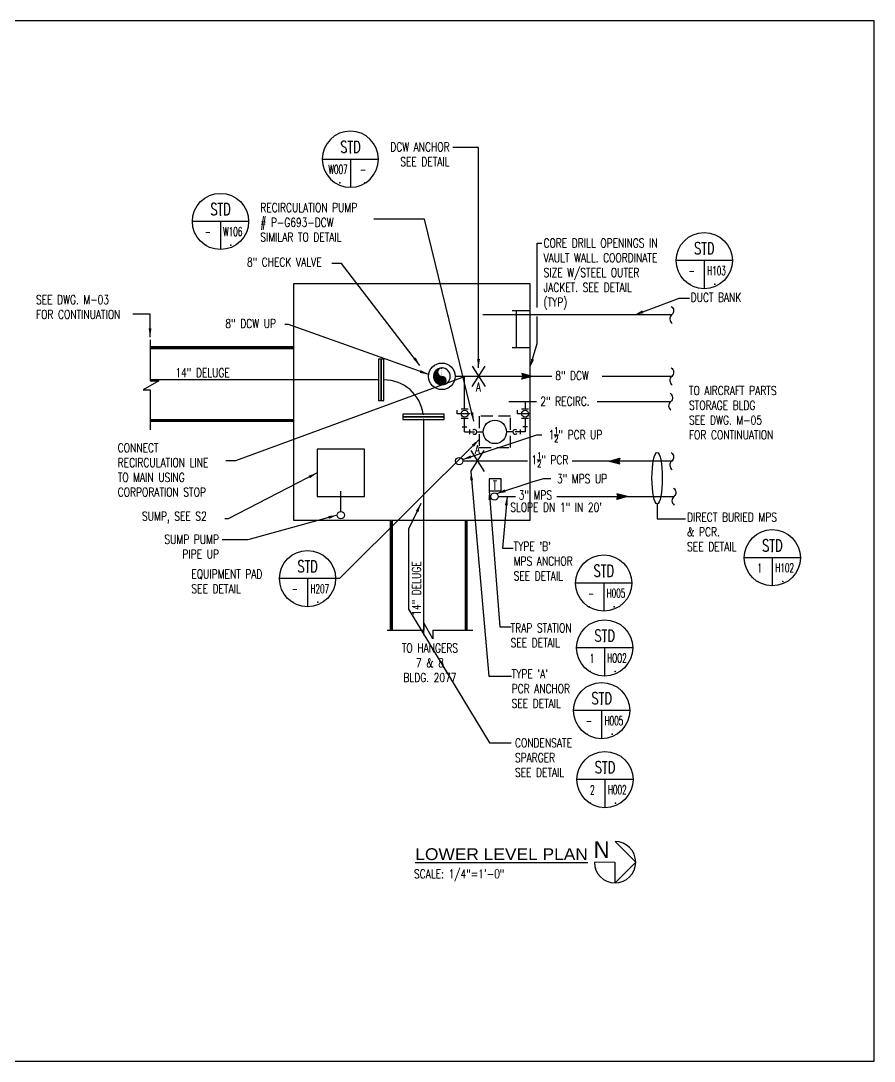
# Model space of a CAD drawing. Header units: inches. Extents: x 414 to 3373, y -413 to 990.
# Drawn here: x 2940 to 3373, y -413 to 115 of the extents above; entities that cross this region are included whole.
import ezdxf
from ezdxf.enums import TextEntityAlignment as Align

# ---------------------------------------------------------------- set-up
doc = ezdxf.new("R2010")
doc.units = ezdxf.units.IN
doc.header["$LTSCALE"] = 48
doc.header["$MEASUREMENT"] = 0
doc.linetypes.add('DASHED4', pattern=[0.1875, 0.125, -0.0625])
doc.layers.get('Defpoints').update_dxf_attribs({"color": 251})
for name, color, linetype in [('DUCT BANK', 153, 'Continuous'), ('EXST-BLDG', 253, 'Continuous'), ('EXST-PIPE', 253, 'Continuous'), ('EXST-TEXT', 253, 'Continuous'), ('EXST-UTLD', 251, 'Continuous'), ('HATCH', 253, 'Continuous'), ('MU-CONTINUATION NOTE', 51, 'Continuous'), ('MU-DCW-PIPE', 170, 'Continuous'), ('MU-DCW-PIPE-LIGHT', 172, 'Continuous'), ('MU-DCW-PIPE-LIGHT-TEXT', 173, 'Continuous'), ('MU-DELGE-PIPE', 150, 'Continuous'), ('MU-DELGE-PIPE-LIGHT TEXT', 153, 'Continuous'), ('MU-DELGE-VALV', 141, 'Continuous'), ('MU-NEW-PIPE', 200, 'Continuous'), ('MU-NEW-TEXT', 151, 'Continuous'), ('MU-PCR-PIPE', 120, 'Continuous'), ('MU-PCR-PIPE-LIGHT-TEXT', 123, 'Continuous'), ('MU-PCR-TEXT', 141, 'Continuous'), ('MU-PCR-VALV', 131, 'Continuous'), ('MU-STEM-PIPE', 230, 'Continuous'), ('MU-STEM-PIPE-LIGHT-TEXT', 233, 'Continuous'), ('MU-STEM-TEXT', 241, 'Continuous'), ('MU-STEM-VALV', 231, 'Continuous'), ('MU-TEXT-LDER', 254, 'Continuous'), ('new-vault', 10, 'Continuous'), ('TITLES', 111, 'Continuous')]:
    doc.layers.add(name, color=color, linetype=linetype)
doc.styles.add('AU145S00', font='19', dxfattribs={"height": 12})
doc.styles.add('RomanS', font='romans.shx', dxfattribs={"width": 0.75})
doc.dimstyles.get("Standard").update_dxf_attribs({"dimtxt": 0.09375, "dimasz": 0.09375, "dimexe": 0.0625, "dimexo": 0.0625, "dimgap": 0.03125, "dimtad": 1, "dimdec": 8, "dimzin": 0, "dimdsep": 46, "dimlunit": 4, "dimtxsty": 'RomanS', "dimcen": 0.09, "dimclrd": 254, "dimclre": 254, "dimclrt": 256, "dimadec": 0, "dimazin": 0, "dimtfac": 1, "dimtdec": 8, "dimtofl": 0, "dimtmove": 0, "dimatfit": 3, "dimfxl": 1, "dimtolj": 1, "dimtzin": 0, "dimlwd": -1, "dimlwe": -1, "dimarcsym": 0})

# ---------------------------------------------------------------- blocks, each defined once
blk = doc.blocks.new('DTLBUBB')
at = {"linetype": 'Continuous'}
for p, q in [((0.297, 0), (-0.297, 0)), ((0, 0), (0, -0.297))]:
    blk.add_line(p, q, dxfattribs=at)
blk.add_circle((0, 0), 0.297, dxfattribs=at)
at = {"color": 250}
for p in [(0, 0.067), (-0.154, -0.25), (0.11, -0.25)]:
    blk.add_point(p, dxfattribs=at)
at = {"style": 'RomanS'}
for tag, height, width, p in [('DTL#', 0.125, 0.7, (0, 0.067)), ('WHERE_CUT', 0.0938, 0.6, (-0.103, -0.169)), ('WHERE_DRAWN', 0.0938, 0.6, (0.117, -0.169))]:
    blk.add_attdef(tag, text='', height=height, dxfattribs=dict(at, width=width)).set_placement(p, align=Align.CENTER)
blk = doc.blocks.new('14blndflg')
blk.add_lwpolyline([(1.375, 10.5), (0, 10.5), (0, -10.5), (1.375, -10.5)], close=True)
at = {"color": 252}
for p in [(0, 0), (1.375, 0)]:
    blk.add_point(p, dxfattribs=at)
blk = doc.blocks.new('FLOWAR')
for p, q in [((0, 0), (5.41, 1.44, 35.76)), ((0, 0), (5.41, -1.44, 35.76)), ((5.41, 1.44, 35.76), (4.88, -0.03, 35.76)), ((5.41, -1.44, 35.76), (4.88, 0.03, 35.76))]:
    blk.add_line(p, q)
for points in [[(0, 0), (5.41, 1.44), (4.89, 0), (5.41, 1.44)], [(0, 0), (5.41, -1.44), (4.89, 0), (5.41, -1.44)]]:
    blk.add_solid(points)

msp = doc.modelspace()

# ---------------------------------------------------------------- hatches: boundary and pattern name
at = {"layer": 'HATCH'}
h = msp.add_hatch(dxfattribs=at)
h.set_pattern_fill('ANSI31', color=256, scale=2, style=0)
h.set_pattern_definition([(45, (39.1547, -3.75), (-0.176776695, 0.176776695), [])])
edge = h.paths.add_edge_path()
edge.add_arc((3153.39476703, -65.12770195), 4.2843884, 89.8296924653, 270.0007044059)
edge.add_arc((3153.39476703, -62.98550776), 2.1421942, 90, 270)
edge.add_arc((3153.39476703, -67.26989615), 2.1421942, 270, 450)

# ---------------------------------------------------------------- linework, layer by layer
at = {"layer": 'Defpoints'}
msp.add_lwpolyline([(2556.73826361, 115.30974917), (2556.73826361, -412.69025083), (3372.73826361, -412.69025083), (3372.73826361, 115.30974917)], close=True, dxfattribs=at)
at = {"layer": 'DUCT BANK'}
msp.add_line((3270.03055792, -33.94117565), (3174.14476703, -33.94117565), dxfattribs=at)
msp.add_lwpolyline([(3255.33227805, -32.36534981), (3262.60318718, -29.64707938), (3273.83074102, -25.41643104), (3278.99111345, -25.41643104)], dxfattribs=at)
msp.add_lwpolyline([(3269.81855347, -29.63388992, -0.5), (3270.03055792, -33.94117565, 0.5), (3270.24256236, -38.24846138)], format="xyb", dxfattribs=at)
msp.add_solid([(3255.59491569, -33.06786064), (3251.11721305, -33.94117565), (3255.06964041, -31.66283897)], dxfattribs=at)
at = {"layer": 'EXST-BLDG'}
msp.add_lwpolyline([(3005.47157138, -46.52525761), (3005.47157138, -67.36275367), (3009.86516066, -67.36275367), (3001.79619379, -71.90399672), (3005.47157138, -71.90399672), (3005.47157138, -92.20701912)], dxfattribs=at)
at = {"layer": 'EXST-PIPE'}
for p, q in [((3121.26976703, -66.92770195), (3005.49031568, -66.92770195)), ((3144.14476703, -87.05270195), (3144.14476703, -196.53299769))]:
    msp.add_line(p, q, dxfattribs=at)
msp.add_arc((3124.01976703, -87.05270195), 20.125, 7.8538087212, 90, dxfattribs=at)
at = {"layer": 'EXST-UTLD'}
for p, q in [((3078.14476703, -50.12770195), (3005.49031568, -50.12770195)), ((3078.14476703, -50.32770195), (3005.49031568, -50.32770195)), ((3078.14476703, -50.52770195), (3005.49031568, -50.52770195)), ((3078.14476703, -50.72770195), (3005.49031568, -50.72770195)), ((3078.14476703, -50.92770195), (3005.49031568, -50.92770195)), ((3078.14476703, -51.12770195), (3005.49031568, -51.12770195)), ((3078.14476703, -66.92770195), (3005.49031568, -66.92770195)), ((3078.14476703, -87.12770195), (3005.49031568, -87.12770195)), ((3078.14476703, -87.32770195), (3005.49031568, -87.32770195)), ((3078.14476703, -87.52770195), (3005.49031568, -87.52770195)), ((3078.14476703, -87.72770195), (3005.49031568, -87.72770195)), ((3078.14476703, -87.92770195), (3005.49031568, -87.92770195)), ((3078.14476703, -88.12770195), (3005.49031568, -88.12770195)), ((3127.14476703, -138.12770195), (3127.14476703, -193.93059526)), ((3127.34476703, -138.12770195), (3127.34476703, -193.93059526)), ((3127.54476703, -138.12770195), (3127.54476703, -193.93059526)), ((3127.74476703, -138.12770195), (3127.74476703, -193.93059526)), ((3127.94476703, -138.12770195), (3127.94476703, -193.93059526)), ((3128.14476703, -138.12770195), (3128.14476703, -193.93059526)), ((3165.14476703, -138.12770195), (3165.14476703, -193.93059526)), ((3165.34476703, -138.12770195), (3165.34476703, -193.93059526)), ((3165.54476703, -138.12770195), (3165.54476703, -193.93059526)), ((3165.74476703, -138.12770195), (3165.74476703, -193.93059526)), ((3165.94476703, -138.12770195), (3165.94476703, -193.93059526)), ((3166.14476703, -138.12770195), (3166.14476703, -193.93059526))]:
    msp.add_line(p, q, dxfattribs=at)
msp.add_lwpolyline([(3090.14476703, -126.12770195), (3114.14476703, -126.12770195), (3114.14476703, -102.12770195), (3090.14476703, -102.12770195)], close=True, dxfattribs=at)
for points in [[(3125.66034829, -193.93059526), (3144.19425709, -193.93059526)], [(3148.73550014, -193.93059526), (3148.73550014, -198.32418453), (3144.19425709, -190.25521766), (3144.19425709, -193.93059526)], [(3148.73550014, -193.93059526), (3169.16953215, -193.93059526)]]:
    msp.add_lwpolyline(points, dxfattribs=at)
at = {"layer": 'MU-DCW-PIPE'}
for p, q in [((3164.93761136, -81.71201721), (3164.93761136, -65.12770195)), ((3201.34021096, -77.99588287), (3187.29862921, -77.99588287)), ((3195.63272988, -77.99588287), (3195.63272988, -81.71201721)), ((3269.4367319, -77.99588287), (3232.16025813, -77.99588287)), ((3164.93761136, -93.329318), (3164.93761136, -86.47938902)), ((3195.63272988, -86.47938902), (3195.63272988, -93.329318)), ((3163.75011136, -90.829318), (3166.12511136, -90.829318)), ((3164.93761136, -93.329318), (3169.93761136, -93.329318)), ((3164.93761136, -93.329318), (3169.93761136, -93.329318)), ((3167.43761136, -92.141818), (3167.43761136, -94.516818)), ((3171.12511136, -93.329318), (3174.36183077, -93.329318)), ((3189.44522988, -93.329318), (3186.20851047, -93.329318)), ((3195.63272988, -93.329318), (3190.63272988, -93.329318)), ((3193.13272988, -92.141818), (3193.13272988, -94.516818)), ((3196.82022988, -90.829318), (3194.44522988, -90.829318))]:
    msp.add_line(p, q, dxfattribs=at)
msp.add_lwpolyline([(3269.22472746, -73.68859714, -0.5), (3269.4367319, -77.99588287, 0.5), (3269.64873635, -82.3031686)], format="xyb", dxfattribs=at)
msp.add_circle((3180.28517062, -93.329318), 5.92333985, dxfattribs=at)
for centre, start, end in [((3169.93761136, -93.329318), 222.4587454271, 137.5412545729), ((3190.63272988, -93.329318), 48.0699967173, 311.9300032827)]:
    msp.add_arc(centre, 1.1875, start, end, dxfattribs=at)
at = {"layer": 'MU-DCW-PIPE-LIGHT', "linetype": 'DASHED4'}
msp.add_lwpolyline([(3172.36183077, -101.25265785), (3188.20851047, -101.25265785), (3188.20851047, -85.40597814), (3172.36183077, -85.40597814)], close=True, dxfattribs=at)
at = {"layer": 'MU-DELGE-PIPE'}
for p, q in [((3209.2321352, -65.12770195), (3160.14476703, -65.12770195)), ((3270.03055792, -65.12770195), (3234.65244255, -65.12770195))]:
    msp.add_line(p, q, dxfattribs=at)
msp.add_lwpolyline([(3269.81855347, -60.82041622, -0.5), (3270.03055792, -65.12770195, 0.5), (3270.24256236, -69.43498769)], format="xyb", dxfattribs=at)
msp.add_circle((3153.39476703, -65.12770195), 6.75, dxfattribs=at)
for start, end in [(89.8296924653, 270.0007044059), (270.0022704833, 88.6536517931)]:
    msp.add_arc((3153.39476703, -65.12770195), 4.2843884, start, end, dxfattribs=at)
at = {"layer": 'MU-DELGE-VALV'}
for p, q in [((3161.09106972, -84.09570311), (3161.09106972, -82.31110971)), ((3167.5376795, -84.09570311), (3161.09106972, -84.09570311)), ((3166.69044842, -81.71201721), (3163.1847743, -81.71201721)), ((3191.78618823, -84.09570311), (3191.78618823, -82.31110971)), ((3198.23279801, -84.09570311), (3191.78618823, -84.09570311)), ((3197.38556694, -81.71201721), (3193.87989282, -81.71201721)), ((3166.69044842, -86.47938902), (3163.1847743, -86.47938902)), ((3197.38556694, -86.47938902), (3193.87989282, -86.47938902))]:
    msp.add_line(p, q, dxfattribs=at)
for points in [[(3168.8227427, -59.96451791), (3175.39268997, -70.290886)], [(3168.8227427, -70.290886), (3175.39268997, -59.96451791)]]:
    msp.add_lwpolyline(points, dxfattribs=at)
for centre in [(3164.93761136, -84.09570311), (3195.63272988, -84.09570311)]:
    msp.add_circle(centre, 1.75283706, dxfattribs=at)
at = {"layer": 'MU-NEW-PIPE'}
msp.add_line((3102.14476703, -133.67666326), (3102.14476703, -123.39576289), dxfattribs=at)
msp.add_circle((3102.14476703, -135.55166326), 1.875, dxfattribs=at)
at = {"layer": 'MU-NEW-TEXT'}
for centre, start, end in [((3153.39476703, -62.98550776), 90, 270), ((3153.39476703, -67.26989615), 270, 90)]:
    msp.add_arc(centre, 2.1421942, start, end, dxfattribs=at)
at = {"layer": 'MU-PCR-PIPE'}
msp.add_line((3270.03055792, -108.12770195), (3164.01976703, -108.12770195), dxfattribs=at)
msp.add_lwpolyline([(3269.81855347, -103.82041622, -0.5), (3270.03055792, -108.12770195, 0.5), (3270.24256236, -112.43498769)], format="xyb", dxfattribs=at)
at = {"layer": 'MU-PCR-VALV'}
for points in [[(3168.09870901, -102.81261676), (3174.86194448, -113.44278715)], [(3168.09870901, -113.44278715), (3174.86194448, -102.81261676)]]:
    msp.add_lwpolyline(points, dxfattribs=at)
msp.add_circle((3162.14476703, -108.12770195), 1.875, dxfattribs=at)
at = {"layer": 'MU-STEM-PIPE'}
msp.add_line((3182.01976703, -126.12770195), (3271.11783463, -126.12770195), dxfattribs=at)
msp.add_lwpolyline([(3270.90583018, -121.82041622, -0.5), (3271.11783463, -126.12770195, 0.5), (3271.32983907, -130.43498769)], format="xyb", dxfattribs=at)
at = {"layer": 'MU-STEM-VALV'}
msp.add_lwpolyline([(3177.39568554, -117.16970054), (3177.39568554, -123.25070691), (3183.47669191, -123.25070691), (3183.47669191, -117.16970054)], close=True, dxfattribs=at)
msp.add_lwpolyline([(3258.78130088, -126.12770195, 0, 0, 1), (3258.78130088, -131.08033038, 0, 0, 0), (3247.47290568, -131.08033038, 2, 0, 0), (3242.51754609, -131.08033038, 0, 0, 0)], format="xyseb", dxfattribs=at)
msp.add_circle((3180.14476703, -126.12770195), 1.875, dxfattribs=at)
at = {"layer": 'MU-TEXT-LDER'}
for p, q in [((3165.14632568, -65.12770195), (3048.69739425, -107.96683152)), ((3048.69739425, -107.96683152), (3043.82915667, -107.96683152))]:
    msp.add_line(p, q, dxfattribs=at)
for points in [[(3201.81618879, -30.25423691), (3201.81618879, 2.53117487), (3204.17639245, 2.53117487)], [(3199.43006228, -56.42553094), (3201.81618879, -48.41937821), (3201.81618879, -34.68051683)], [(3262.62429553, -129.8462092), (3262.62429553, -137.4762689), (3276.98129029, -137.4762689)]]:
    msp.add_lwpolyline(points, dxfattribs=at)
msp.add_ellipse((3262.62429553, -116.7826996), major_axis=(0, 13.06350961), ratio=0.2005031181, dxfattribs=at)
msp.add_solid([(3200.14881924, -56.63974682), (3198.14476703, -60.73807266), (3198.71130533, -56.21131507)], dxfattribs=at)
at = {"layer": 'new-vault'}
for q in [(3191.14476703, -47.70879076), (3191.14476703, -50.70879076)]:
    msp.add_line((3191.14476703, -31.70879076), q, dxfattribs=at)
for points in [[(3189.14476703, -31.70879076), (3198.14476703, -31.70879076)], [(3198.14476703, -50.70879076), (3189.14476703, -50.70879076)]]:
    msp.add_lwpolyline(points, dxfattribs=at)
at = {"layer": 'TITLES'}
for p, q in [((3241.24647424, -301.22272065), (3251.84323368, -311.65249382)), ((3241.24647424, -322.20197636), (3251.84323368, -311.65249382)), ((3241.24647424, -322.20197636), (3241.24647424, -311.7123485))]:
    msp.add_line(p, q, dxfattribs=at)
at = {"layer": 'TITLES', "const_width": 0.6125}
msp.add_lwpolyline([(3230.75684638, -311.7123485), (3241.24647424, -311.7123485)], dxfattribs=at)
at = {"layer": 'TITLES'}
msp.add_arc((3241.24647424, -311.7123485), 10.48962785, 180, 90, dxfattribs=at)

# ---------------------------------------------------------------- block references
at = {"layer": 'EXST-PIPE'}
for p in [(3121.26976703, -66.92770195), (3122.64476703, -66.92770195)]:
    msp.add_blockref('14blndflg', p, dxfattribs=at)
at = {"layer": 'EXST-PIPE', "rotation": 270}
for p in [(3144.14476703, -84.30270195), (3144.14476703, -85.67770195)]:
    msp.add_blockref('14blndflg', p, dxfattribs=at)
at = {"layer": 'MU-DELGE-VALV', "rotation": 180}
msp.add_blockref('FLOWAR', (3199.443247, -65.12770195), dxfattribs=at)
at = {"layer": 'MU-NEW-TEXT'}
ref = msp.add_blockref('DTLBUBB', (3106.97154151, 45.07336664), dxfattribs=dict(at, xscale=-48, yscale=48, zscale=48))
ref.add_attrib('DTL#', 'STD', dxfattribs={"layer": '0', "height": 6, "style": 'RomanS', "width": 0.7}).set_placement((3106.97154151, 48.28988168), align=Align.CENTER)
ref.add_attrib('WHERE_CUT', '-', dxfattribs={"layer": '0', "height": 4.5, "style": 'RomanS', "width": 0.6}).set_placement((3113.36822962, 37.58520747), align=Align.CENTER)
ref.add_attrib('WHERE_DRAWN', 'W007', dxfattribs={"layer": '0', "height": 4.5, "style": 'RomanS', "width": 0.6}).set_placement((3100.73897069, 37.67049456), align=Align.CENTER)
ref = msp.add_blockref('DTLBUBB', (3041.08449048, 13.47611686), dxfattribs=dict(at, xscale=48, yscale=48, zscale=48))
ref.add_attrib('DTL#', 'STD', dxfattribs={"layer": '0', "height": 6, "style": 'RomanS', "width": 0.7}).set_placement((3041.08449048, 16.6926319), align=Align.CENTER)
ref.add_attrib('WHERE_CUT', '-', dxfattribs={"layer": '0', "height": 4.5, "style": 'RomanS', "width": 0.6}).set_placement((3034.68780237, 5.98795769), align=Align.CENTER)
ref.add_attrib('WHERE_DRAWN', 'W106', dxfattribs={"layer": '0', "height": 4.5, "style": 'RomanS', "width": 0.6}).set_placement((3047.3170613, 6.07324479), align=Align.CENTER)
ref = msp.add_blockref('DTLBUBB', (3286.5260572, -6.3826814), dxfattribs=dict(at, xscale=48, yscale=48, zscale=48))
ref.add_attrib('DTL#', 'STD', dxfattribs={"layer": '0', "height": 6, "style": 'RomanS', "width": 0.7}).set_placement((3286.5260572, -3.16616636), align=Align.CENTER)
ref.add_attrib('WHERE_CUT', '-', dxfattribs={"layer": '0', "height": 4.5, "style": 'RomanS', "width": 0.6}).set_placement((3280.12936909, -13.87084057), align=Align.CENTER)
ref.add_attrib('WHERE_DRAWN', 'H103', dxfattribs={"layer": '0', "height": 4.5, "style": 'RomanS', "width": 0.6}).set_placement((3292.75862802, -13.78555348), align=Align.CENTER)
ref = msp.add_blockref('DTLBUBB', (3321.0513732, -157.17689293), dxfattribs=dict(at, xscale=48, yscale=48, zscale=48))
ref.add_attrib('DTL#', 'STD', dxfattribs={"layer": '0', "height": 6, "style": 'RomanS', "width": 0.7}).set_placement((3321.0513732, -153.96037788), align=Align.CENTER)
ref.add_attrib('WHERE_CUT', '1', dxfattribs={"layer": '0', "height": 4.5, "style": 'RomanS', "width": 0.6}).set_placement((3314.65468509, -164.6650521), align=Align.CENTER)
ref.add_attrib('WHERE_DRAWN', 'H102', dxfattribs={"layer": '0', "height": 4.5, "style": 'RomanS', "width": 0.6}).set_placement((3327.28394402, -164.579765), align=Align.CENTER)
ref = msp.add_blockref('DTLBUBB', (3085.24264634, -167.77928441), dxfattribs=dict(at, xscale=48, yscale=48, zscale=48))
ref.add_attrib('DTL#', 'STD', dxfattribs={"layer": '0', "height": 6, "style": 'RomanS', "width": 0.7}).set_placement((3085.24264634, -164.56276937), align=Align.CENTER)
ref.add_attrib('WHERE_CUT', '-', dxfattribs={"layer": '0', "height": 4.5, "style": 'RomanS', "width": 0.6}).set_placement((3078.84595823, -175.26744358), align=Align.CENTER)
ref.add_attrib('WHERE_DRAWN', 'H207', dxfattribs={"layer": '0', "height": 4.5, "style": 'RomanS', "width": 0.6}).set_placement((3091.47521716, -175.18215649), align=Align.CENTER)
ref = msp.add_blockref('DTLBUBB', (3235.50790832, -170.04012177), dxfattribs=dict(at, xscale=48, yscale=48, zscale=48))
ref.add_attrib('DTL#', 'STD', dxfattribs={"layer": '0', "height": 6, "style": 'RomanS', "width": 0.7}).set_placement((3235.50790832, -166.82360672), align=Align.CENTER)
ref.add_attrib('WHERE_CUT', '-', dxfattribs={"layer": '0', "height": 4.5, "style": 'RomanS', "width": 0.6}).set_placement((3229.1112202, -177.52828094), align=Align.CENTER)
ref.add_attrib('WHERE_DRAWN', 'H005', dxfattribs={"layer": '0', "height": 4.5, "style": 'RomanS', "width": 0.6}).set_placement((3241.74047913, -177.44299384), align=Align.CENTER)
ref = msp.add_blockref('DTLBUBB', (3235.98893581, -202.95579349), dxfattribs=dict(at, xscale=48, yscale=48, zscale=48))
ref.add_attrib('DTL#', 'STD', dxfattribs={"layer": '0', "height": 6, "style": 'RomanS', "width": 0.7}).set_placement((3235.98893581, -199.73927844), align=Align.CENTER)
ref.add_attrib('WHERE_CUT', '1', dxfattribs={"layer": '0', "height": 4.5, "style": 'RomanS', "width": 0.6}).set_placement((3229.59224769, -210.44395266), align=Align.CENTER)
ref.add_attrib('WHERE_DRAWN', 'HOO2', dxfattribs={"layer": '0', "height": 4.5, "style": 'RomanS', "width": 0.6}).set_placement((3242.22150662, -210.35866556), align=Align.CENTER)
ref = msp.add_blockref('DTLBUBB', (3234.46099312, -234.75637074), dxfattribs=dict(at, xscale=48, yscale=48, zscale=48))
ref.add_attrib('DTL#', 'STD', dxfattribs={"layer": '0', "height": 6, "style": 'RomanS', "width": 0.7}).set_placement((3234.46099312, -231.5398557), align=Align.CENTER)
ref.add_attrib('WHERE_CUT', '-', dxfattribs={"layer": '0', "height": 4.5, "style": 'RomanS', "width": 0.6}).set_placement((3228.06430501, -242.24452991), align=Align.CENTER)
ref.add_attrib('WHERE_DRAWN', 'H005', dxfattribs={"layer": '0', "height": 4.5, "style": 'RomanS', "width": 0.6}).set_placement((3240.69356394, -242.15924282), align=Align.CENTER)
ref = msp.add_blockref('DTLBUBB', (3236.15217263, -269.77221479), dxfattribs=dict(at, xscale=48, yscale=48, zscale=48))
ref.add_attrib('DTL#', 'STD', dxfattribs={"layer": '0', "height": 6, "style": 'RomanS', "width": 0.7}).set_placement((3236.15217263, -266.55569975), align=Align.CENTER)
ref.add_attrib('WHERE_CUT', '2', dxfattribs={"layer": '0', "height": 4.5, "style": 'RomanS', "width": 0.6}).set_placement((3229.75548452, -277.26037396), align=Align.CENTER)
ref.add_attrib('WHERE_DRAWN', 'H002', dxfattribs={"layer": '0', "height": 4.5, "style": 'RomanS', "width": 0.6}).set_placement((3242.38474345, -277.17508687), align=Align.CENTER)
at = {"layer": 'MU-PCR-VALV'}
msp.add_blockref('FLOWAR', (3238.33029705, -108.12770195), dxfattribs=at)
at = {"layer": 'MU-STEM-VALV', "rotation": 180}
msp.add_blockref('FLOWAR', (3247.5045347, -126.12770195), dxfattribs=at)

# ---------------------------------------------------------------- texts
at = {"layer": 'DUCT BANK', "insert": (3279.62298026, -22.80613743), "char_height": 4.5, "width": 44.4454918, "attachment_point": 1, "style": 'RomanS'}
msp.add_mtext('DUCT BANK', dxfattribs=at)
at = {"layer": 'EXST-PIPE', "style": 'RomanS', "width": 0.75}
msp.add_text('14" DELUGE', height=4.5, dxfattribs=at).set_placement((3018.20474606, -65.5376774))
msp.add_text('14" DELUGE', height=4.5, rotation=90, dxfattribs=at).set_placement((3142.75474247, -186.63371836))
at = {"layer": 'EXST-TEXT', "insert": (3147.34404931, -200.73900948), "char_height": 4.5, "width": 55.5057081148, "attachment_point": 2, "style": 'RomanS'}
msp.add_mtext('TO HANGERS\\P7 & 8\\PBLDG. 2077', dxfattribs=at)
at = {"layer": 'MU-CONTINUATION NOTE', "char_height": 4.5, "width": 50.9998361121, "attachment_point": 1, "style": 'RomanS'}
for s, insert in [('SEE DWG. M-03 FOR CONTINUATION', (2947.49881242, -23.9608828)), ('TO AIRCRAFT PARTS\\PSTORAGE BLDG\\PSEE DWG. M-05 FOR CONTINUATION', (3278.78667505, -70.08318625))]:
    msp.add_mtext(s, dxfattribs=dict(at, insert=insert))
at = {"layer": 'MU-DCW-PIPE-LIGHT-TEXT', "insert": (3203.37115441, -75.51240525), "char_height": 4.5, "width": 53.2308312479, "attachment_point": 1, "style": 'RomanS'}
msp.add_mtext('\\A1;2" RECIRC.', dxfattribs=at)
at = {"layer": 'MU-DELGE-PIPE-LIGHT TEXT', "insert": (3210.92335927, -62.4616077), "char_height": 4.5, "width": 45.0197495118, "attachment_point": 1, "style": 'RomanS'}
msp.add_mtext('\\A1;8" DCW', dxfattribs=at)
at = {"layer": 'MU-NEW-TEXT', "char_height": 4.5, "style": 'RomanS'}
for s, insert, width, attachment_point in [('DCW ANCHOR\\PSEE DETAIL', (3157.31397913, 53.54647502), 45.0197495118, 3), ('RECIRCULATION PUMP\\P# P-G693-DCW\\PSIMILAR TO DETAIL', (3061.28903424, 22.7674929), 55.663309256, 1), ('CORE DRILL OPENINGS IN\\PVAULT WALL. COORDINATE\\PSIZE W/STEEL OUTER\\PJACKET. SEE DETAIL\\P(TYP)', (3204.9992732, 4.78437306), 83.6560375416, 1), ('8" CHECK VALVE', (3054.50329752, -4.89844802), 54.7763522583, 1), ('\\A1;8" DCW UP', (3043.57905153, -36.08345802), 45.0197495118, 1), ('CONNECT RECIRCULATION LINE TO MAIN USING CORPORATION STOP', (2988.96353017, -99.14673113), 54.2590640653, 1), ('\\A1;SUMP, SEE S2', (3001.28707406, -139.72563497), 45.0197495118, 7), ('DIRECT BURIED MPS\\P& PCR.\\PSEE DETAIL', (3277.82256923, -134.31309751), 60.1221289254, 1), ('SUMP PUMP\\PPIPE UP', (3040.28717254, -145.58908043), 45.0197495118, 3), ("TYPE 'B'\\PMPS ANCHOR\\PSEE DETAIL", (3189.8295755, -149.16513171), 44.4454918, 1), ('EQUIPMENT PAD\\PSEE DETAIL', (3026.33790008, -163.19589588), 45.0197495118, 1), ('TRAP STATION \\PSEE DETAIL', (3188.28739456, -190.56213651), 44.4454918, 1), ("TYPE 'A'\\PPCR ANCHOR\\PSEE DETAIL", (3188.7826603, -213.88138069), 44.4454918, 1), ('CONDENSATE\\PSPARGER\\PSEE DETAIL', (3190.47383982, -248.89722474), 44.4454918, 1)]:
    msp.add_mtext(s, dxfattribs=dict(at, insert=insert, width=width, attachment_point=attachment_point))
at = {"layer": 'MU-PCR-TEXT', "style": 'RomanS', "width": 0.7}
for p in [(3170.70985232, -72.82628555), (3170.19000422, -104.48660721)]:
    msp.add_text('A', height=4.5, dxfattribs=at).set_placement(p)
at = {"layer": 'MU-PCR-TEXT', "insert": (3234.83387343, -90.98237189), "char_height": 4.5, "width": 44.4765786066, "attachment_point": 3, "style": 'RomanS'}
msp.add_mtext('\\A1;1{\\H0.7x;\\S1/2;}" PCR UP', dxfattribs=at)
at = {"layer": 'MU-STEM-TEXT', "insert": (3237.26198148, -114.81510531), "char_height": 4.5, "width": 44.4765786066, "attachment_point": 3, "style": 'RomanS'}
msp.add_mtext('\\A1;3" MPS UP', dxfattribs=at)
at = {"layer": 'MU-STEM-VALV', "style": 'RomanS', "width": 0.7}
msp.add_text('T', height=4.5, rotation=360, dxfattribs=at).set_placement((3179.20762288, -122.68087562))
at = {"layer": 'TITLES', "style": 'AU145S00'}
msp.add_text('N', height=8.4, dxfattribs=at).set_placement((3230.38863115, -309.50296144))
at = {"layer": 'TITLES', "style": 'RomanS', "width": 0.75}
msp.add_text('SCALE: 1/4"=1\'-0"', height=4.5, dxfattribs=at).set_placement((3139.28172956, -319.86677617))
at = {"layer": 'TITLES', "insert": (3139.92010702, -304.62299263), "char_height": 6, "width": 154.6926337784, "attachment_point": 1, "style": 'RomanS'}
msp.add_mtext('{\\fArial|b0|i0|c0|p34;\\W1.05;\\LLOWER LEVEL PLAN}', dxfattribs=at)

# ---------------------------------------------------------------- leaders
at = {"layer": 'HATCH'}
msp.add_leader([(3172.36183077, -97.13315499), (3101.42187422, -167.77928441), (3099.50135737, -167.77928441)], dimstyle='Standard', override={"dimscale": 48, "dimgap": 0.03125, "dimtad": 0}, dxfattribs=at)
at = {"layer": 'MU-CONTINUATION NOTE'}
msp.add_leader([(3005.3524206, -45.23416934), (3005.3524206, -33.56231665), (2996.65008849, -33.56231665)], dimstyle='Standard', override={"dimscale": 48, "dimgap": 0.03125, "dimtad": 0, "dimclrd": 256}, dxfattribs=at)
at = {"layer": 'MU-TEXT-LDER'}
for points, override in [([(3172.00727095, -60.84143811), (3172.02788221, 51.00752128), (3158.9639226, 51.00752128)], {"dimscale": 48, "dimtad": 0, "dimclrd": 0}), ([(3169.6306421, -87.87940335), (3144.58408474, 14.62503718), (3118.93178924, 14.62503718)], {"dimscale": 48, "dimtad": 0, "dimclrd": 0}), ([(3142.26996457, -59.60145124), (3102.49488269, -7.93751678), (3097.53525418, -7.93751678)], {"dimscale": 48, "dimtad": 0, "dimclrd": 0}), ([(3146.71155929, -64.18047742), (3075.55625755, -38.80972452), (3073.76697111, -38.80972452)], {"dimscale": 48, "dimtad": 0, "dimclrd": 0}), ([(3163.85096249, -107.35019179), (3201.49993929, -94.82212085), (3204.18008284, -94.82212085)], {"dimscale": 48, "dimgap": 0.03125, "dimtad": 0, "dimclrd": 0}), ([(3090.14476703, -114.12770195), (3044.99810026, -137.52436231), (3043.20881382, -137.52436231)], {"dimscale": 48, "dimtad": 0, "dimclrd": 0}), ([(3181.24414191, -124.60882083), (3199.70261539, -118.56574429), (3205.04682071, -117.00168924), (3208.65470241, -117.00168924)], {"dimscale": 48, "dimgap": 0.03125, "dimtad": 0, "dimclrd": 0}), ([(3142.75614642, -129.69774783), (3136.52913189, -142.62418253), (3136.52913189, -183.31851313), (3177.56558682, -251.11435663), (3188.58261962, -251.11435663)], {"dimscale": 48, "dimgap": 0.03125, "dimtad": 0, "dimclrd": 0}), ([(3100.26976703, -135.55166326), (3055.00107562, -148.12803417), (3041.93711601, -148.12803417)], {"dimscale": 48, "dimtad": 0, "dimclrd": 0})]:
    msp.add_leader(points, dimstyle='Standard', override=override, dxfattribs=at)

# ---------------------------------------------------------------- next in the draw order: wipeouts: each hides what was drawn before it
for points, layer in [([(3196.99227454, -111.32910669), (3219.50309597, -111.32910669), (3219.50309597, -103.41660669), (3196.99227454, -103.41660669)], 'MU-PCR-PIPE-LIGHT-TEXT'), ([(3190.89844092, -129.01062032), (3211.72342401, -129.01062032), (3211.72342401, -122.83287187), (3190.89844092, -122.83287187)], 'MU-STEM-PIPE-LIGHT-TEXT')]:
    msp.add_wipeout(points).dxf.layer = layer

# ---------------------------------------------------------------- next in the draw order: linework, layer by layer
at = {"layer": 'new-vault'}
msp.add_lwpolyline([(3078.14476703, -18.12770195), (3078.14476703, -138.12770195), (3198.14476703, -138.12770195), (3198.14476703, -18.12770195)], close=True, dxfattribs=at)
msp.add_lwpolyline([(3078.14476703, -18.12770195), (3078.14476703, -138.12770195), (3198.14476703, -138.12770195), (3198.14476703, -18.12770195)], close=True, dxfattribs=at)

# ---------------------------------------------------------------- next in the draw order: texts
at = {"layer": 'MU-NEW-TEXT', "insert": (3188.110561, -129.34692344), "char_height": 4.5, "width": 55.1442861221, "attachment_point": 1, "style": 'RomanS'}
msp.add_mtext('SLOPE DN 1" IN 20\'', dxfattribs=at)
at = {"layer": 'MU-PCR-PIPE-LIGHT-TEXT', "insert": (3208.21540278, -103.69785669), "char_height": 4.5, "width": 36.3733839417, "attachment_point": 2, "style": 'RomanS'}
msp.add_mtext('\\A1;1{\\H0.7x;\\S1/2;}" PCR', dxfattribs=at)
at = {"layer": 'MU-STEM-PIPE-LIGHT-TEXT', "insert": (3192.40639059, -123.11412187), "char_height": 4.5, "width": 56.0622492486, "attachment_point": 1, "style": 'RomanS'}
msp.add_mtext('3" MPS', dxfattribs=at)

# ---------------------------------------------------------------- next in the draw order: leaders
at = {"layer": 'MU-TEXT-LDER'}
for points in [[(3168.09870901, -113.44278715), (3177.30024973, -217.29100913), (3188.77214571, -217.29100913)], [(3177.39568554, -123.25070691), (3182.85131986, -192.23578838), (3188.50270495, -192.23578838)], [(3186.46762478, -126.12770195), (3184.18879316, -152.26299333), (3189.62438639, -152.26299333)]]:
    msp.add_leader(points, dimstyle='Standard', override={"dimscale": 48, "dimtad": 0, "dimclrd": 0}, dxfattribs=at)

doc.saveas('drawing.dxf')
